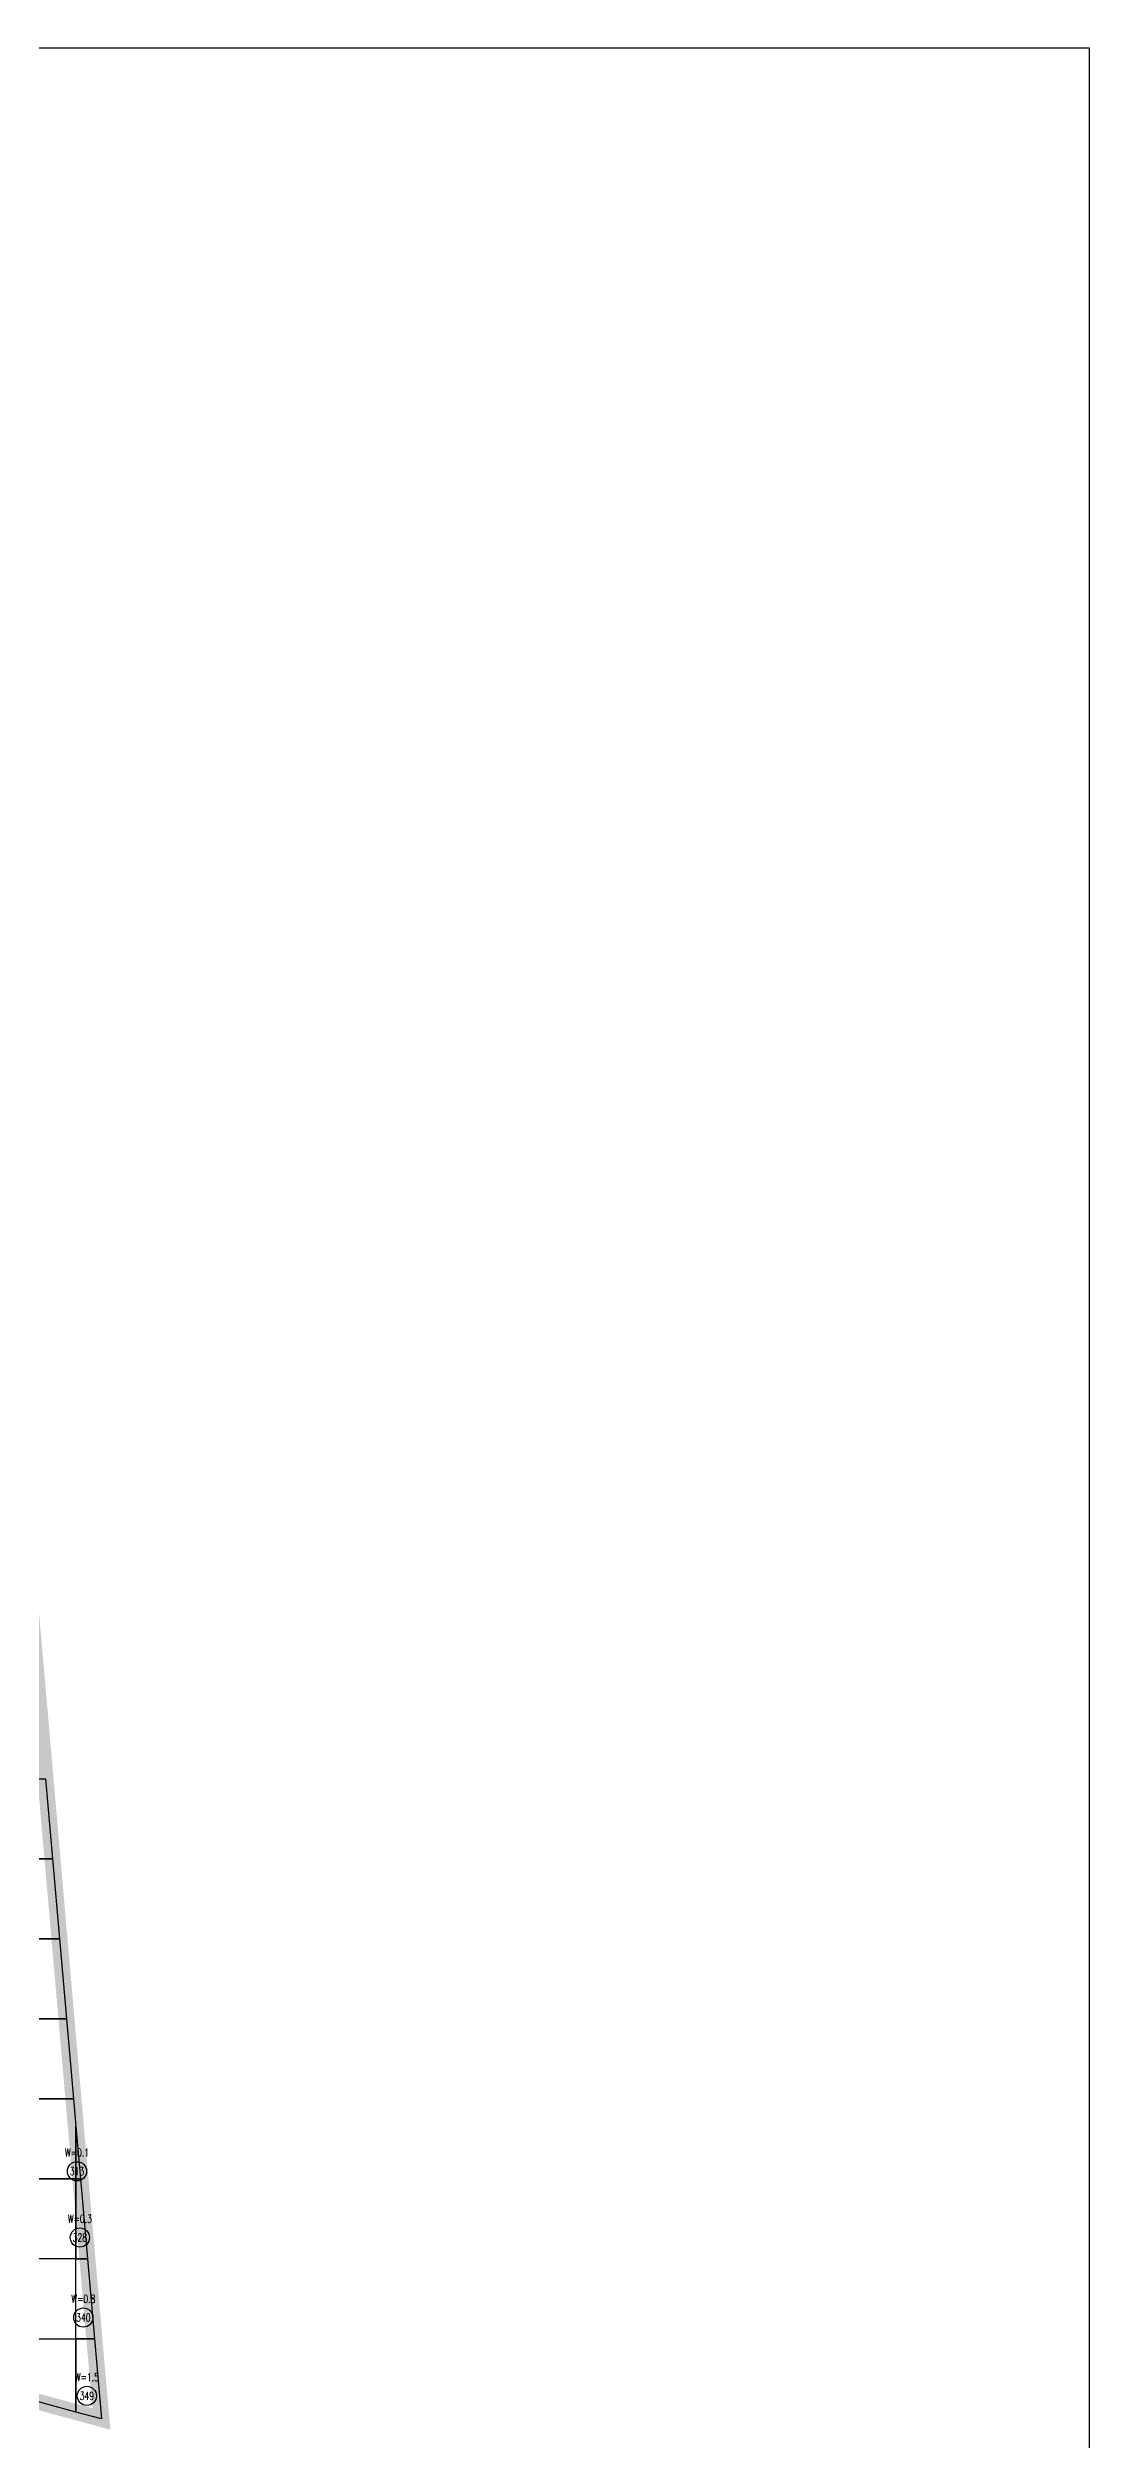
# Model space of a CAD drawing. Extents: x 4283 to 40403, y 1134 to 1764.
# Drawn here: x 17890.1 to 17933.5, y 1574.5 to 1674.1 of the extents above; entities that cross this region are included whole.
import ezdxf
from ezdxf.enums import TextEntityAlignment as Align

# ---------------------------------------------------------------- set-up
doc = ezdxf.new("R2010")
doc.units = 0
for name, color, linetype in [('tdz_20-3方格网', 2, 'Continuous'), ('tdz_20-3方格网计算', 7, 'Continuous'), ('tdz_土方计算图', 7, 'Continuous'), ('tdz_格田', 6, 'Continuous')]:
    doc.layers.add(name, color=color, linetype=linetype)
doc.styles.add('GLandNum', font='txt_____.ttf', dxfattribs={"width": 0.7, "height": 0.5})

msp = doc.modelspace()

# ---------------------------------------------------------------- linework, layer by layer
at = {"layer": 'tdz_20-3方格网', "linetype": 'Continuous'}
for points in [[(17887.928, 1601.997, 2260.667), (17889.998, 1601.997, 2260.667), (17890.289, 1598.663, 2260.667), (17887.928, 1598.663, 2260.667)], [(17887.928, 1598.663, 2260.667), (17890.289, 1598.663, 2260.667), (17890.58, 1595.33, 2260.667), (17887.928, 1595.33, 2260.6)], [(17887.928, 1595.33, 2260.6), (17890.58, 1595.33, 2260.667), (17890.871, 1591.997, 2260.667), (17887.928, 1591.997, 2260.617)], [(17887.928, 1591.997, 2260.617), (17890.871, 1591.997, 2260.667), (17891.162, 1588.663, 2260.667), (17887.928, 1588.663, 2260.667)], [(17891.262, 1587.518, 2260.667), (17891.262, 1585.33, 2260.667), (17887.928, 1585.33, 2260.667), (17887.928, 1588.663, 2260.667), (17891.162, 1588.663, 2260.667)], [(17891.453, 1585.33, 2260.667), (17891.262, 1585.33, 2260.667), (17891.262, 1587.518, 2260.667)], [(17887.928, 1581.997, 2260.649), (17887.928, 1585.33, 2260.667), (17891.262, 1585.33, 2260.667), (17891.262, 1581.997, 2260.667)], [(17891.262, 1585.33, 2260.667), (17891.453, 1585.33, 2260.667), (17891.743, 1581.997, 2260.667), (17891.262, 1581.997, 2260.667)], [(17887.928, 1581.997, 2260.649), (17887.928, 1578.663, 2260.667), (17891.262, 1578.663, 2260.667), (17891.262, 1581.997, 2260.667)], [(17891.262, 1581.997, 2260.667), (17891.743, 1581.997, 2260.667), (17892.034, 1578.663, 2260.667), (17891.262, 1578.663, 2260.667)], [(17887.928, 1576.525, 2260.72), (17887.928, 1578.663, 2260.667), (17891.262, 1578.663, 2260.667), (17891.262, 1575.619, 2260.679)], [(17891.262, 1578.663, 2260.667), (17892.034, 1578.663, 2260.667), (17892.325, 1575.33, 2260.667), (17891.262, 1575.619, 2260.679)]]:
    msp.add_polyline3d(points, close=True, dxfattribs=at)
at = {"layer": 'tdz_20-3方格网计算', "color": 7, "linetype": 'Continuous'}
for centre in [(17891.309, 1585.646), (17891.43, 1582.886), (17891.575, 1579.552), (17891.721, 1576.291)]:
    msp.add_circle(centre, 0.4, dxfattribs=at)
at = {"layer": 'tdz_土方计算图', "linetype": 'Continuous'}
for points in [[(17803.46, 1674.092), (17933.46, 1674.092)], [(17933.46, 1674.092), (17933.46, 1514.092)]]:
    msp.add_lwpolyline(points, dxfattribs=at)
at = {"layer": 'tdz_格田', "linetype": 'Continuous', "lineweight": 60, "const_width": 0.667}
msp.add_lwpolyline([(17844.595, 1588.304), (17855.033, 1670.572), (17883.815, 1672.855), (17892.325, 1575.33), (17844.595, 1588.304)], close=True, dxfattribs=at)

# ---------------------------------------------------------------- texts
at = {"layer": 'tdz_20-3方格网计算', "color": 173, "linetype": 'Continuous', "style": 'GLandNum', "width": 0.7}
for s, p in [('W=0.1', (17891.309, 1586.424)), ('W=0.3', (17891.43, 1583.663)), ('W=0.8', (17891.575, 1580.33)), ('W=1.5', (17891.721, 1577.069))]:
    msp.add_text(s, height=0.3333, dxfattribs=at).set_placement(p, align=Align.MIDDLE_CENTER)
at = {"layer": 'tdz_20-3方格网计算', "color": 7, "linetype": 'Continuous', "style": 'GLandNum', "width": 0.7}
for s, p in [('313', (17891.309, 1585.646)), ('328', (17891.43, 1582.886)), ('340', (17891.575, 1579.552)), ('349', (17891.721, 1576.291))]:
    msp.add_text(s, height=0.3333, dxfattribs=at).set_placement(p, align=Align.MIDDLE_CENTER)

doc.saveas('drawing.dxf')
